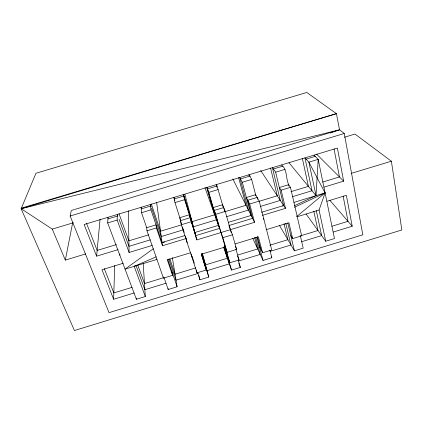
<?xml version="1.0" encoding="UTF-8"?>
<svg xmlns="http://www.w3.org/2000/svg" width="423" height="423" viewBox="0 0 423 423"><rect width="100%" height="100%" fill="white"/><g stroke="black" fill="none" stroke-linecap="round" stroke-linejoin="round"><path stroke-width="0.63" d="M119.841 255.265L119.862 253.964M134.26 292.959L113.634 299.273L114.681 265.528M143.207 263.333L145.306 296.523L136.386 299.257L107.675 222.926L108.034 217.285M152.195 245.435L129.084 252.457L117.16 220.06L117.314 214.487L117.763 215.709M118.043 249.655L96.618 256.158L100.082 219.103M85.769 253.895L65.311 260.097L72.682 222.747M344.391 137.253L354.992 134.059L391.37 161.205L401.85 229.975L74.427 330.527L21.15 208.74L35.944 173.271L306.797 92.473L336.417 113.665L339.532 129.792L344.269 133.488L362.812 234.802L109.044 312.639L70.139 216.021L71.318 210.474M314.04 155.125L318.191 159.349L334.461 238.551L325.721 241.232L319.079 210.009L325.081 192.893L308.901 162.152L304.951 157.869L312.021 190.762L292.261 196.764M296.539 216.676L325.081 192.893L293.99 202.395M153.359 248.729L125.055 269.134L157.049 259.384M145.306 296.523L134.197 266.347L135.889 265.353M294.419 207.291L325.081 192.893M294.683 205.583L316.023 195.643L318.191 159.349L308.901 162.152L316.023 195.643L289.009 162.723M134.197 266.347L156.166 256.835M282.421 206.043L283.637 205.546L275.659 172.193L272.412 167.688L280.275 200.402L260.446 206.419M330.173 133.028L339.532 129.792L21.15 208.74L52.288 229.113L65.311 260.097M319.079 210.009L297.29 216.708M225.232 246.942L201.29 254.249L206.213 270.022L197.007 272.846L181.33 224.74L179.796 217.671L189.351 214.773L196.806 239.894L254.551 222.318L249.718 203.997L246.35 197.509L255.598 194.707L259.214 201.115L271.73 249.972L262.588 252.769L259.008 245.255L256.856 237.134M235.151 243.918L258.379 236.827L262.588 252.769M224.576 245.102L227.13 252.314L236.6 249.422L232.444 234.76L229.033 226.162M132.129 287.339L113.829 292.933L104.307 268.674M163.357 277.789L144.486 283.558L137.808 265.258M195.738 267.886L175.048 274.215L169.861 258.876M237.747 255.043L257.681 248.946L254.62 237.493M269.874 245.218L287.878 239.714L284.013 223.714M300.034 235.997L317.985 230.509L313.797 211.204M331.949 226.236L347.992 221.329L343.138 196.098M141.562 208.528L141.134 207.296L141.509 212.706L146.707 227.69L146.971 230.81L163.447 278.128L172.552 275.347L172.008 271.841M287.799 222.974L290.797 235.542L292.668 238.614L301.647 235.865L290.464 187.32C284.859 181.134 288.46 170.395 281.538 164.933M227.119 255L229.853 262.789L239.032 259.981L235.965 249.189M166.065 283.22L144.878 289.707L136.032 265.57M198.376 273.332L176.021 280.174L168.846 259.003M238.62 261.012L260.214 254.403L255.672 237.319M270.07 251.384L290.987 244.98L285.789 223.349M301.472 241.771L321.654 235.595L316.293 210.643M333.366 232.01L352.222 226.236L346.358 195.357L326.958 201.263M164.092 277.7L168.206 289.506L177.094 286.778L172.325 257.512M197.515 272.285L199.915 279.783L208.777 277.07L202.458 253.525M223.513 247.095L231.524 270.096L240.354 267.394L238.207 259.828M252.679 238.197L263.027 260.446L271.83 257.744L269.874 250.141M279.508 225.501L294.424 250.823L303.196 248.132L300.409 236.013M181.33 224.74L191.148 221.763M225.242 211.421L222.53 204.727L213.25 207.534L215.709 214.313L225.242 211.421L231.312 232.803M249.718 203.997L259.214 201.115M116.304 244.631L97.153 250.437L86.604 223.55M148.595 234.839L128.888 240.814L119.022 213.768M181.747 224.782L160.518 231.222L151.328 204.023M224.719 211.749L246.027 205.287L238.657 177.676M259.156 201.306L277.271 195.812L270.561 168.047M290.982 191.651L308.409 186.369L302.36 158.451M322.696 182.033L339.452 176.951L334.048 148.891M351.259 173.372L391.37 161.205M150.334 239.852L128.983 246.334L119.106 219.384M183.54 229.768L161.237 236.542L151.635 208.206M226.665 216.676L248.423 210.072L239.762 177.538L242.3 182.265L251.103 215.434L228.23 222.387M323.97 187.135L343.661 181.16L337.38 148.087L84.129 224.502L96.618 256.158M151.217 206.974L150.387 204.51L150.963 209.856L162.041 242.501L184.84 235.569M261.456 212.288L283.637 205.546M146.707 227.69L156.05 224.862L156.425 227.944L162.48 245.747L186.168 238.54L186.786 240.38M228.801 225.575L252.563 218.353L247.778 200.259L257.131 197.425L257.612 199.302M262.413 215.355L285.472 208.343L281.147 190.149L279.339 187.521L288.555 184.729L288.84 185.972M123.167 263.291L101.98 269.742L113.634 299.273M204.917 187.516L222.868 237.678L232.444 234.76M190.313 252.822L167.275 259.844L172.552 275.347M266.099 229.715L288.898 222.762L292.668 238.614M21.15 208.74L336.417 113.665L21.404 208.137M52.288 229.113L73.322 222.773M107.928 218.929L117.515 216.037M141.245 208.877L150.794 205.99M174.207 198.926L183.719 196.055M207.534 188.87L217.015 186.009L223.233 207.185M240.502 178.918L249.956 176.063L251.653 179.442L255.92 195.944M273.358 168.999L282.781 166.16M306.104 159.117L315.489 156.283M107.675 222.926L117.16 220.06M141.509 212.706L150.963 209.856M180.769 220.721L174.979 202.601L184.645 199.682L183.344 194.564L193.385 226.781L216.46 219.775L207 187.426L208.819 192.38L218.458 225.353L194.881 232.518L184.645 199.682M208.819 192.38L218.205 189.546M242.3 182.265L251.653 179.442M275.659 172.193L284.98 169.38M146.971 230.81L156.425 227.944M281.147 190.149L290.464 187.32M71.857 210.31L73.999 209.665M74.633 209.475L339.532 129.792M70.139 216.021L344.269 133.488M162.041 242.501L164.642 242.056M316.6 154.115L343.661 181.16M329.929 200.386L352.222 226.236M249.956 176.063L248.92 174.778L249.247 176.053M306.078 214.001L325.721 241.232M260.653 170.411L285.472 208.343M217.015 186.009L216.185 184.65L216.909 187.193M263.312 218.347L263.915 219.468M232.84 178.945L254.551 222.318M271.349 256.782L271.83 257.744M235.447 246.466L236.6 249.422M237.53 256.095L239.032 259.981M238.768 263.217L239.392 264.856M239.598 265.406L240.354 267.394M167.836 259.548L177.094 286.778M174.873 200.507L173.885 197.414L174.979 202.601M192.132 256.37L194.326 263.217M181.631 224.364L180.447 220.663L190.112 217.734L195.696 235.643L219.542 228.394L214.292 210.405L223.682 207.561L224.914 211.912M182.419 226.828L184.195 232.38M185.38 236.076L185.967 237.927M183.524 194.305L192.042 221.657L214.678 214.794L206.641 187.331M201.977 253.551L205.509 264.898L227.384 258.21L224.053 246.821M201.792 253.763L207.059 270.672L229.345 263.852L224.38 246.868M201.581 254.001L208.777 277.07M201.485 254.197L204.991 265.427M222.868 237.678L227.13 252.314M215.709 214.313L229.853 262.789M224.983 247.027L228.277 258.305M224.761 246.926L231.524 270.096M204.087 262.038L206.213 270.022M257.358 236.468L260.526 248.444M259.008 245.255L263.027 260.446M184.883 194.247L196.806 239.894M198.91 275.563L199.915 279.783M290.797 235.542L294.424 250.823M196.325 269.943L197.007 272.846M191.233 253.906L191.963 257.094M186.168 238.54L187.13 242.839M156.658 202.606L162.48 245.747M168.063 288.433L168.206 289.506M163.299 276.949L163.447 278.128M136.343 298.051L136.386 299.257M128.381 210.844L129.084 252.457"/></g></svg>
